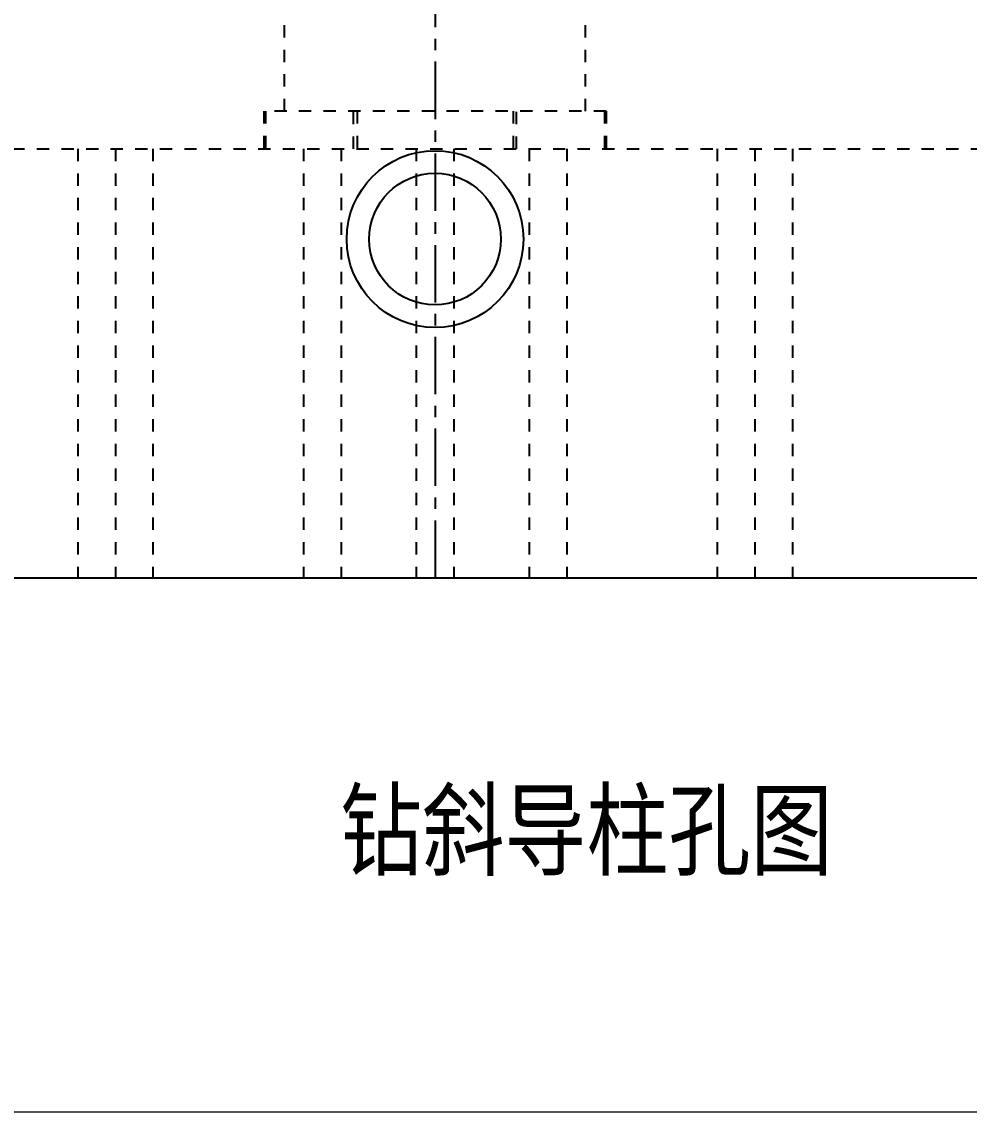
# Model space of a CAD drawing. Header units: millimetres. Extents: x 583 to 1942, y -5112 to 253.
# Drawn here: x 1186.9 to 1312.8, y -4929.3 to -4784.4 of the extents above; entities that cross this region are included whole.
import ezdxf

# ---------------------------------------------------------------- set-up
doc = ezdxf.new("R2010")
doc.units = ezdxf.units.MM
doc.header["$LTSCALE"] = 16.335
doc.header["$PDMODE"] = 3
doc.header["$PDSIZE"] = 0.3125
doc.linetypes.add('CENTER', pattern=[0.6, 0.375, -0.075, 0.075, -0.075])
doc.linetypes.add('HIDDEN', pattern=[0.2, 0.1, -0.1])
doc.layers.get('0').update_dxf_attribs({"linetype": 'CONTINUOUS'})
doc.layers.get('Defpoints').update_dxf_attribs({"linetype": 'CONTINUOUS'})
doc.layers.add('DEFAULT_2', color=8, linetype='HIDDEN')
doc.layers.add('epin', color=13, linetype='CONTINUOUS', lineweight=9)
doc.styles.get("Standard").update_dxf_attribs({"font": 'txt', "width": 0.8})
doc.dimstyles.new('副本 11', dxfattribs={"dimtxt": 2.5, "dimasz": 2.5, "dimexe": 1.25, "dimexo": 0.625, "dimtad": 1, "dimdsep": 46, "dimtxsty": 'Standard', "dimcen": 2.5, "dimadec": 0, "dimazin": 0, "dimtfac": 1, "dimtmove": 0, "dimatfit": 3, "dimfxl": 0, "dimarcsym": 0})

# ---------------------------------------------------------------- blocks, each defined once
blk = doc.blocks.new('*D462')
at = {"layer": 'Defpoints', "color": 0}
for p in [(1041.82, -4667.77), (1348.82, -4667.77), (1441.82, -4667.77), (1383.03, -4701.58), (1429.3, -4857.36)]:
    blk.add_point(p, dxfattribs=at)
at = {"layer": 'epin', "color": 4, "lineweight": -2}
blk.add_arc((1348.82, -4667.77), 48.1, 298.9588, 354.0412, dxfattribs=at)
at = {"layer": 'epin', "color": 4}
for points in [[(1395.83, -4672.72), (1397.49, -4672.8), (1396.92, -4667.77)], [(1372.47, -4710.6), (1371.74, -4709.1), (1367.61, -4712.04)]]:
    blk.add_solid(points, dxfattribs=at)
at = {"layer": 'epin', "color": 6, "insert": (1387.1, -4692.55), "char_height": 5, "attachment_point": 5, "rotation": 57.0755}
blk.add_mtext('67°', dxfattribs=at)
blk = doc.blocks.new('*D465')
at = {"layer": 'Defpoints', "color": 0}
for p in [(1041.82, -4667.77), (1134.82, -4667.77), (1441.82, -4667.77), (1100.61, -4701.58), (1054.34, -4857.36)]:
    blk.add_point(p, dxfattribs=at)
at = {"layer": 'epin', "color": 4, "lineweight": -2}
blk.add_arc((1134.82, -4667.77), 48.1, 185.9588, 241.0412, dxfattribs=at)
at = {"layer": 'epin', "color": 4}
for points in [[(1086.15, -4672.8), (1087.81, -4672.72), (1086.72, -4667.77)], [(1111.9, -4709.1), (1111.17, -4710.6), (1116.03, -4712.04)]]:
    blk.add_solid(points, dxfattribs=at)
at = {"layer": 'epin', "color": 6, "insert": (1096.55, -4692.55), "char_height": 5, "attachment_point": 5, "rotation": 302.9245}
blk.add_mtext('67°', dxfattribs=at)

msp = doc.modelspace()

# ---------------------------------------------------------------- linework, layer by layer
at = {"color": 1, "linetype": 'CENTER', "ltscale": 1.243955}
msp.add_line((1241.821, -4667.766), (1241.821, -4858.266), dxfattribs=at)
at = {"color": 7, "linetype": 'Continuous'}
msp.add_line((1041.821, -4858.266), (1441.821, -4858.266), dxfattribs=at)
for radius in [11.75, 8.75]:
    msp.add_circle((1241.821, -4813.266), radius, dxfattribs=at)
at = {"layer": 'DEFAULT_2', "color": 8, "linetype": 'HIDDEN'}
for p, q in [((1221.821, -4796.266), (1221.821, -4715.266)), ((1261.821, -4796.266), (1261.821, -4715.266)), ((1219.071, -4796.266), (1219.071, -4801.266)), ((1264.569, -4796.266), (1219.072, -4796.266)), ((1219.293, -4796.266), (1219.293, -4801.266)), ((1230.978, -4801.266), (1230.978, -4796.266)), ((1231.452, -4796.266), (1231.452, -4801.266)), ((1252.189, -4796.266), (1252.189, -4801.266)), ((1252.663, -4801.266), (1252.663, -4796.266)), ((1264.349, -4796.266), (1264.349, -4801.266)), ((1264.571, -4796.266), (1264.571, -4801.266)), ((1126.821, -4801.266), (1356.821, -4801.266)), ((1194.321, -4801.266), (1194.321, -4858.266)), ((1199.321, -4801.266), (1199.321, -4858.266)), ((1204.321, -4801.266), (1204.321, -4858.266)), ((1224.321, -4801.266), (1224.321, -4858.266)), ((1229.321, -4801.266), (1229.321, -4858.266)), ((1239.321, -4801.266), (1239.321, -4858.266)), ((1244.321, -4801.266), (1244.321, -4858.266)), ((1254.321, -4801.266), (1254.321, -4858.266)), ((1259.321, -4801.266), (1259.321, -4858.266)), ((1279.321, -4801.266), (1279.321, -4858.266)), ((1284.321, -4801.266), (1284.321, -4858.266)), ((1289.321, -4801.266), (1289.321, -4858.266))]:
    msp.add_line(p, q, dxfattribs=at)
at = {"layer": 'epin', "color": 0}
msp.add_lwpolyline([(956.363, -4297.273), (1547.485, -4297.273), (1547.485, -4929.285), (956.363, -4929.285)], close=True, dxfattribs=at)

# ---------------------------------------------------------------- texts
at = {"layer": 'epin', "color": 0, "insert": (1229.204, -4886.781), "char_height": 10, "width": 111.93819, "attachment_point": 1}
msp.add_mtext('{\\fSimSun|b0|i0|c134|p2;钻斜导柱孔图}', dxfattribs=at)

# ---------------------------------------------------------------- dimensions: what is measured, and where the dimension line sits
at = {"layer": 'epin', "color": 0}
for base, line1, line2, picture, middle in [((1383.029, -4701.579), ((1429.297, -4857.358), (1348.821, -4667.766)), ((1041.821, -4667.766), (1441.821, -4667.766)), '*D462', (1389.194, -4693.909)), ((1100.613, -4701.579), ((1054.344, -4857.358), (1134.821, -4667.766)), ((1441.821, -4667.766), (1041.821, -4667.766)), '*D465', (1094.448, -4693.909))]:
    dim = msp.add_angular_dim_2l(base=base, line1=line1, line2=line2, dimstyle='副本 11', override={"dimtxt": 5, "dimasz": 5, "dimexe": 0, "dimexo": 0, "dimgap": 0, "dimcen": 0, "dimclrd": 4, "dimclre": 4, "dimclrt": 6, "dimtofl": 0}, dxfattribs=at)
    dim.commit()
    dim.dimension.update_dxf_attribs({"geometry": picture, "text_midpoint": middle, "dimtype": 162})

doc.saveas('drawing.dxf')
